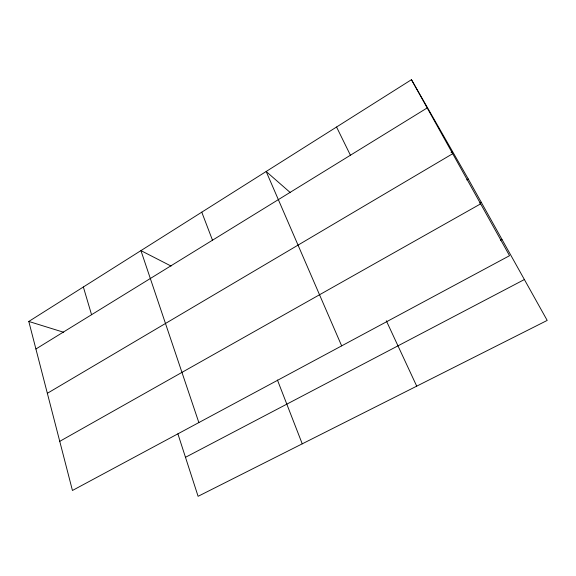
<?xml version="1.0" encoding="UTF-8"?>
<svg xmlns="http://www.w3.org/2000/svg" width="576" height="576" viewBox="0 0 576 576"><rect width="100%" height="100%" fill="white"/><g stroke="black" fill="none" stroke-linecap="round" stroke-linejoin="round"><path stroke-width="0.86" d="M411.458 79.69L509.537 255.701L72.439 490.478L28.8 321.458L411.458 79.69L468.274 179.014L547.2 320.414L198.094 496.31L177.898 433.843M35.914 348.998L427.19 107.928M451.058 152.532L452.599 151.618M47.347 393.3L452.7 153.706M466.726 179.906L468.274 179.014M479.657 203.09L481.219 202.212M59.753 441.338L480.643 203.854M500.407 240.242L501.977 239.386M185.486 457.308L524.383 279.533M28.8 321.458L63.706 332.28M171.065 266.054L140.933 250.61L198.857 422.575M290.405 192.694L266.162 171.49L341.662 345.874M336.557 127.015L350.424 155.232M386.302 320.738L416.722 386.158M277.423 380.002L302.242 443.837M201.773 212.17L212.494 240.206M83.362 286.985L91.562 314.712"/></g></svg>
